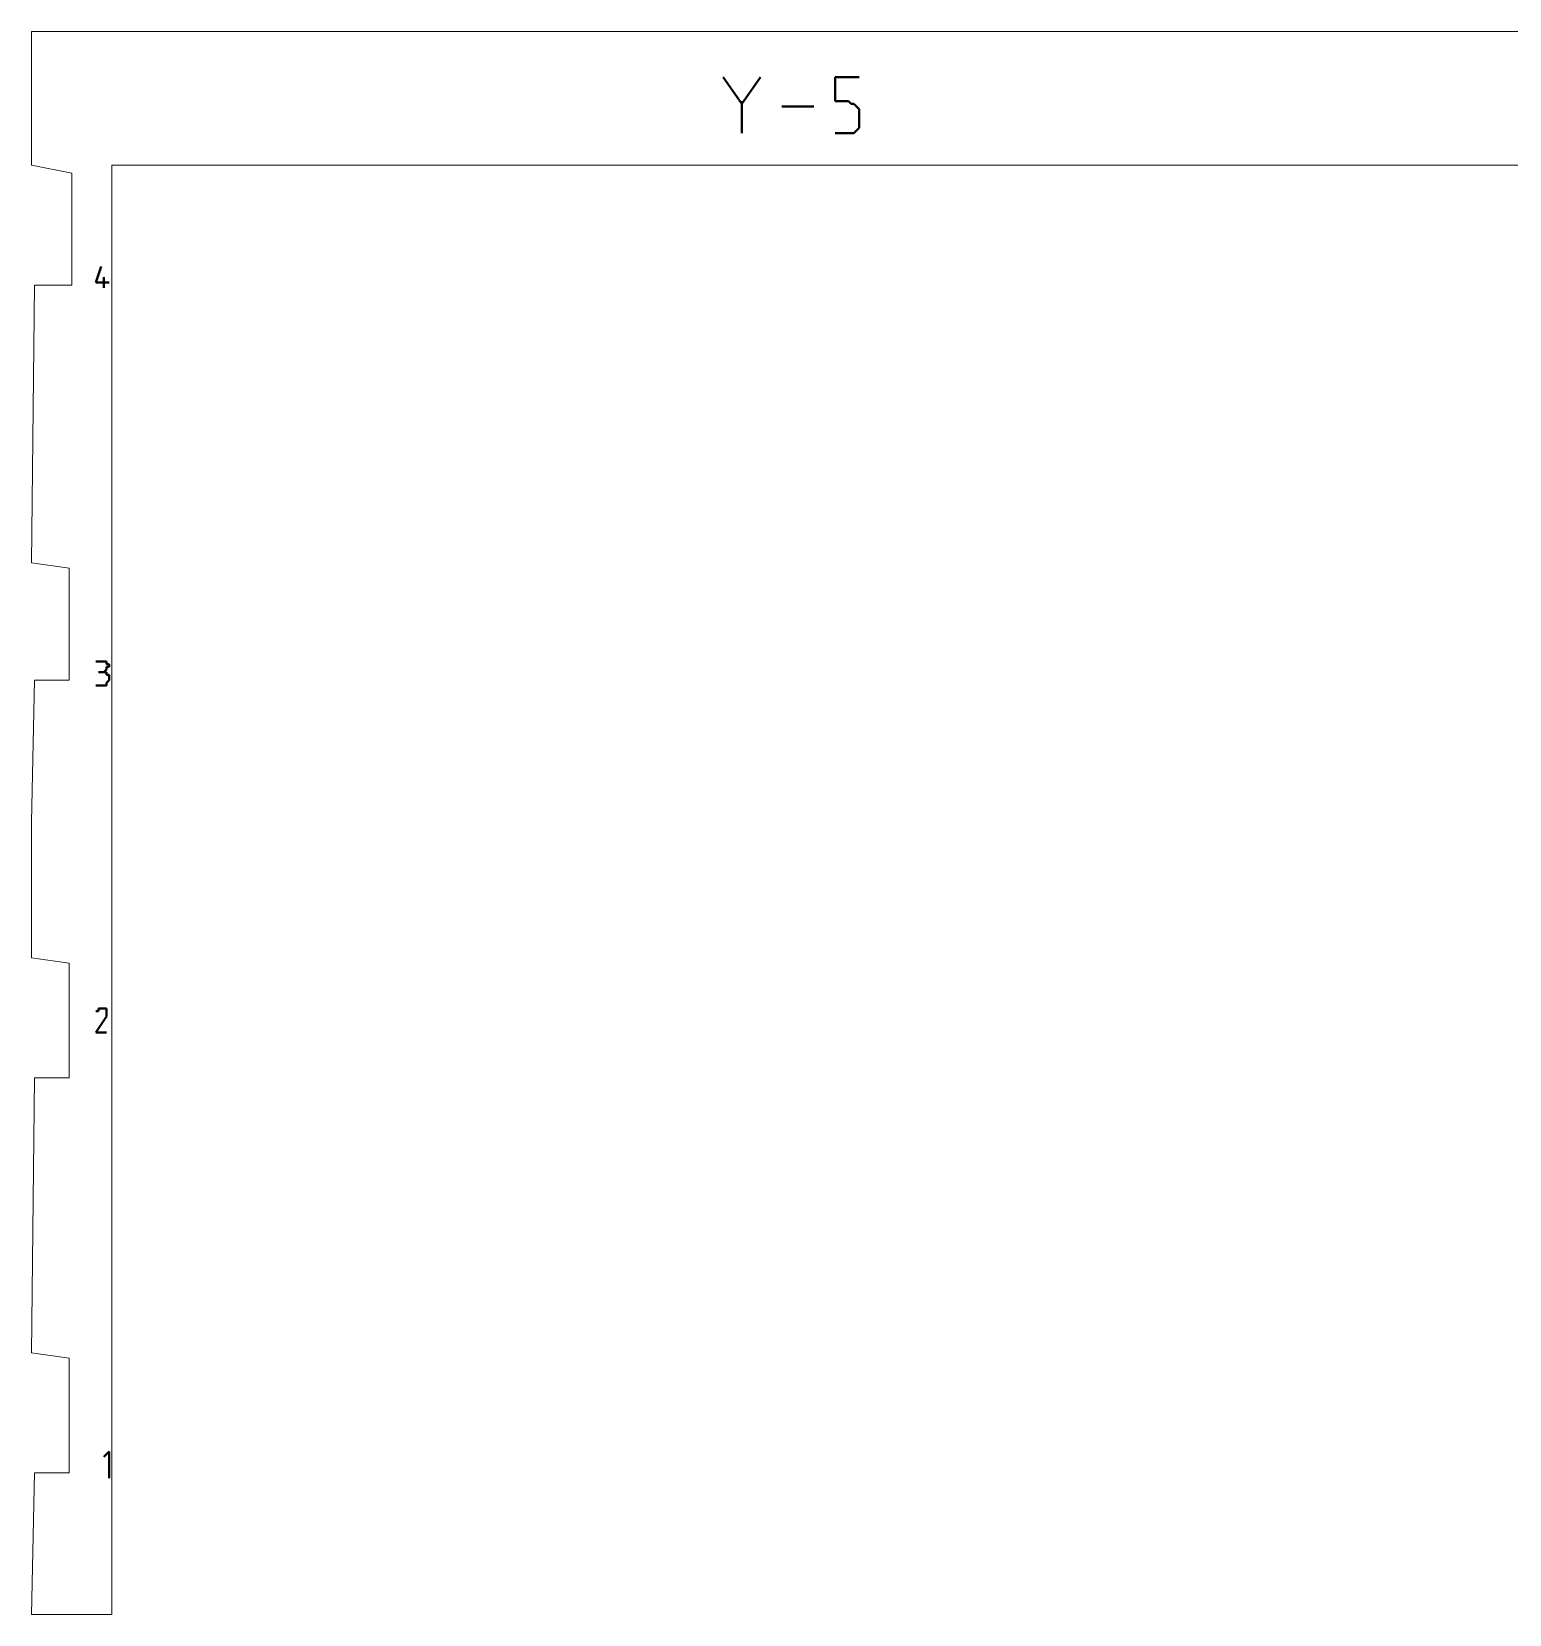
# Model space of a CAD drawing. Header units: centimetres. Extents: x -9.8 to 9.5, y -14.2 to 10.5.
# Drawn here: x -3.58 to 1.95, y -14.16 to -8.23 of the extents above; entities that cross this region are included whole.
import ezdxf

# ---------------------------------------------------------------- set-up
doc = ezdxf.new("R2010")
doc.units = ezdxf.units.CM
doc.header["$MEASUREMENT"] = 0
doc.layers.add('layer 1', color=7, linetype='Continuous')

msp = doc.modelspace()

# ---------------------------------------------------------------- linework, layer by layer
at = {"layer": 'layer 1', "color": 5, "lineweight": 13}
for points in [[(-2.14463, -8.23401), (-2.14463, -8.23401), (-3.58475, -8.23401), (-3.58475, -8.23401)], [(-3.58475, -8.23401), (-3.58475, -8.23401), (-3.58475, -8.73407), (-3.58475, -8.73407)], [(2.29588, -8.23401), (2.29588, -8.23401), (-2.14463, -8.23401), (-2.14463, -8.23401)], [(-3.58475, -8.73407), (-3.58475, -8.73407), (-3.43473, -8.76397), (-3.43473, -8.76397)], [(-3.43473, -8.76397), (-3.43473, -8.76397), (-3.43473, -9.18413), (-3.43473, -9.18413)], [(-3.28472, -8.82403), (-3.28472, -8.82403), (-3.28472, -8.73407), (-3.28472, -8.73407)], [(-3.28472, -8.73407), (-3.28472, -8.73407), (2.10591, -8.73407), (2.10591, -8.73407)], [(-3.28472, -9.09417), (-3.28472, -9.09417), (-3.28472, -8.82403), (-3.28472, -8.82403)], [(-3.28472, -9.22408), (-3.28472, -9.22408), (-3.28472, -9.09417), (-3.28472, -9.09417)], [(-3.5747, -9.18413), (-3.5747, -9.18413), (-3.58475, -10.2242), (-3.58475, -10.2242)], [(-3.43473, -9.18413), (-3.43473, -9.18413), (-3.5747, -9.18413), (-3.5747, -9.18413)], [(-3.28472, -11.34419), (-3.28472, -11.34419), (-3.28472, -9.22408), (-3.28472, -9.22408)], [(-3.58475, -10.2242), (-3.58475, -10.2242), (-3.44452, -10.24405), (-3.44452, -10.24405)], [(-3.44452, -10.24405), (-3.44452, -10.24405), (-3.44452, -10.66421), (-3.44452, -10.66421)], [(-3.5747, -10.66421), (-3.5747, -10.66421), (-3.58475, -11.19417), (-3.58475, -11.19417)], [(-3.44452, -10.66421), (-3.44452, -10.66421), (-3.5747, -10.66421), (-3.5747, -10.66421)], [(-3.58475, -11.19417), (-3.58475, -11.19417), (-3.58475, -11.70402), (-3.58475, -11.70402)], [(-3.28472, -12.24403), (-3.28472, -12.24403), (-3.28472, -11.34419), (-3.28472, -11.34419)], [(-3.58475, -11.70402), (-3.58475, -11.70402), (-3.44452, -11.72413), (-3.44452, -11.72413)], [(-3.44452, -11.72413), (-3.44452, -11.72413), (-3.44452, -12.15407), (-3.44452, -12.15407)], [(-3.5747, -12.15407), (-3.5747, -12.15407), (-3.58475, -13.1841), (-3.58475, -13.1841)], [(-3.44452, -12.15407), (-3.44452, -12.15407), (-3.5747, -12.15407), (-3.5747, -12.15407)], [(-3.28472, -14.16411), (-3.28472, -14.16411), (-3.28472, -12.24403), (-3.28472, -12.24403)], [(-3.58475, -13.1841), (-3.58475, -13.1841), (-3.44452, -13.2042), (-3.44452, -13.2042)], [(-3.44452, -13.2042), (-3.44452, -13.2042), (-3.44452, -13.63415), (-3.44452, -13.63415)], [(-3.5747, -13.63415), (-3.5747, -13.63415), (-3.58475, -14.16411), (-3.58475, -14.16411)], [(-3.44452, -13.63415), (-3.44452, -13.63415), (-3.5747, -13.63415), (-3.5747, -13.63415)], [(-3.58475, -14.16411), (-3.58475, -14.16411), (-3.45458, -14.16411), (-3.45458, -14.16411)], [(-3.45458, -14.16411), (-3.45458, -14.16411), (-3.28472, -14.16411), (-3.28472, -14.16411)]]:
    msp.add_open_spline(points, degree=3, dxfattribs=at)
at = {"layer": 'layer 1', "color": 1, "lineweight": 40}
for points in [[(-0.92437, -8.50415), (-0.92437, -8.50415), (-0.99448, -8.40414), (-0.99448, -8.40414)], [(-0.85452, -8.40414), (-0.85452, -8.40414), (-0.92437, -8.50415), (-0.92437, -8.50415)], [(-0.57432, -8.49409), (-0.57432, -8.49409), (-0.57432, -8.40414), (-0.57432, -8.40414)], [(-0.57432, -8.40414), (-0.57432, -8.40414), (-0.48437, -8.40414), (-0.48437, -8.40414)], [(-0.92437, -8.49409), (-0.92437, -8.49409), (-0.92437, -8.61395), (-0.92437, -8.61395)], [(-0.65449, -8.51394), (-0.65449, -8.51394), (-0.77435, -8.51394), (-0.77435, -8.51394)], [(-0.52432, -8.49409), (-0.52432, -8.49409), (-0.57432, -8.49409), (-0.57432, -8.49409)], [(-0.51426, -8.50415), (-0.51426, -8.50415), (-0.52432, -8.49409), (-0.52432, -8.49409)], [(-0.50447, -8.50415), (-0.50447, -8.50415), (-0.51426, -8.50415), (-0.51426, -8.50415)], [(-0.51426, -8.50415), (-0.51426, -8.50415), (-0.51426, -8.50415), (-0.51426, -8.50415)], [(-0.49442, -8.51394), (-0.49442, -8.51394), (-0.50447, -8.50415), (-0.50447, -8.50415)], [(-0.48437, -8.52399), (-0.48437, -8.52399), (-0.49442, -8.51394), (-0.49442, -8.51394)], [(-0.49442, -8.51394), (-0.49442, -8.51394), (-0.49442, -8.51394), (-0.49442, -8.51394)], [(-0.48437, -8.53405), (-0.48437, -8.53405), (-0.48437, -8.52399), (-0.48437, -8.52399)], [(-0.48437, -8.5441), (-0.48437, -8.5441), (-0.48437, -8.53405), (-0.48437, -8.53405)], [(-0.48437, -8.53405), (-0.48437, -8.53405), (-0.48437, -8.53405), (-0.48437, -8.53405)], [(-0.49442, -8.6039), (-0.49442, -8.6039), (-0.48437, -8.59411), (-0.48437, -8.59411)], [(-0.48437, -8.574), (-0.48437, -8.574), (-0.48437, -8.5441), (-0.48437, -8.5441)], [(-0.48437, -8.5441), (-0.48437, -8.5441), (-0.48437, -8.5441), (-0.48437, -8.5441)], [(-0.48437, -8.58405), (-0.48437, -8.58405), (-0.48437, -8.574), (-0.48437, -8.574)], [(-0.48437, -8.574), (-0.48437, -8.574), (-0.48437, -8.574), (-0.48437, -8.574)], [(-0.48437, -8.59411), (-0.48437, -8.59411), (-0.48437, -8.58405), (-0.48437, -8.58405)], [(-0.57432, -8.61395), (-0.57432, -8.61395), (-0.52432, -8.61395), (-0.52432, -8.61395)], [(-0.52432, -8.61395), (-0.52432, -8.61395), (-0.52432, -8.61395), (-0.52432, -8.61395)], [(-0.52432, -8.61395), (-0.52432, -8.61395), (-0.51426, -8.61395), (-0.51426, -8.61395)], [(-0.51426, -8.61395), (-0.51426, -8.61395), (-0.51426, -8.61395), (-0.51426, -8.61395)], [(-0.51426, -8.61395), (-0.51426, -8.61395), (-0.50447, -8.61395), (-0.50447, -8.61395)], [(-0.50447, -8.61395), (-0.50447, -8.61395), (-0.49442, -8.6039), (-0.49442, -8.6039)], [(-0.49442, -8.6039), (-0.49442, -8.6039), (-0.49442, -8.6039), (-0.49442, -8.6039)], [(-3.34451, -9.17407), (-3.34451, -9.17407), (-3.32467, -9.11401), (-3.32467, -9.11401)], [(-3.2945, -9.17407), (-3.2945, -9.17407), (-3.34451, -9.17407), (-3.34451, -9.17407)], [(-3.31461, -9.19392), (-3.31461, -9.19392), (-3.31461, -9.15396), (-3.31461, -9.15396)], [(-3.32467, -10.59409), (-3.32467, -10.59409), (-3.34451, -10.59409), (-3.34451, -10.59409)], [(-3.31461, -10.59409), (-3.31461, -10.59409), (-3.32467, -10.59409), (-3.32467, -10.59409)], [(-3.30456, -10.59409), (-3.30456, -10.59409), (-3.31461, -10.59409), (-3.31461, -10.59409)], [(-3.31461, -10.59409), (-3.31461, -10.59409), (-3.31461, -10.59409), (-3.31461, -10.59409)], [(-3.30456, -10.60414), (-3.30456, -10.60414), (-3.30456, -10.59409), (-3.30456, -10.59409)], [(-3.30456, -10.59409), (-3.30456, -10.59409), (-3.30456, -10.59409), (-3.30456, -10.59409)], [(-3.30456, -10.59409), (-3.30456, -10.59409), (-3.30456, -10.59409), (-3.30456, -10.59409)], [(-3.2945, -10.60414), (-3.2945, -10.60414), (-3.30456, -10.60414), (-3.30456, -10.60414)], [(-3.30456, -10.60414), (-3.30456, -10.60414), (-3.30456, -10.60414), (-3.30456, -10.60414)], [(-3.30456, -10.62399), (-3.30456, -10.62399), (-3.30456, -10.6142), (-3.30456, -10.6142)], [(-3.30456, -10.6142), (-3.30456, -10.6142), (-3.2945, -10.6142), (-3.2945, -10.6142)], [(-3.2945, -10.6142), (-3.2945, -10.6142), (-3.2945, -10.60414), (-3.2945, -10.60414)], [(-3.2945, -10.6142), (-3.2945, -10.6142), (-3.2945, -10.6142), (-3.2945, -10.6142)], [(-3.2945, -10.6142), (-3.2945, -10.6142), (-3.2945, -10.6142), (-3.2945, -10.6142)], [(-3.32467, -10.63404), (-3.32467, -10.63404), (-3.33472, -10.63404), (-3.33472, -10.63404)], [(-3.33472, -10.63404), (-3.33472, -10.63404), (-3.32467, -10.63404), (-3.32467, -10.63404)], [(-3.31461, -10.63404), (-3.31461, -10.63404), (-3.32467, -10.63404), (-3.32467, -10.63404)], [(-3.32467, -10.63404), (-3.32467, -10.63404), (-3.32467, -10.63404), (-3.32467, -10.63404)], [(-3.32467, -10.63404), (-3.32467, -10.63404), (-3.31461, -10.63404), (-3.31461, -10.63404)], [(-3.31461, -10.63404), (-3.31461, -10.63404), (-3.30456, -10.62399), (-3.30456, -10.62399)], [(-3.30456, -10.63404), (-3.30456, -10.63404), (-3.31461, -10.63404), (-3.31461, -10.63404)], [(-3.31461, -10.63404), (-3.31461, -10.63404), (-3.31461, -10.63404), (-3.31461, -10.63404)], [(-3.31461, -10.63404), (-3.31461, -10.63404), (-3.31461, -10.63404), (-3.31461, -10.63404)], [(-3.30456, -10.62399), (-3.30456, -10.62399), (-3.30456, -10.62399), (-3.30456, -10.62399)], [(-3.30456, -10.62399), (-3.30456, -10.62399), (-3.30456, -10.62399), (-3.30456, -10.62399)], [(-3.30456, -10.62399), (-3.30456, -10.62399), (-3.30456, -10.62399), (-3.30456, -10.62399)], [(-3.30456, -10.6441), (-3.30456, -10.6441), (-3.30456, -10.63404), (-3.30456, -10.63404)], [(-3.30456, -10.63404), (-3.30456, -10.63404), (-3.30456, -10.63404), (-3.30456, -10.63404)], [(-3.30456, -10.63404), (-3.30456, -10.63404), (-3.30456, -10.63404), (-3.30456, -10.63404)], [(-3.2945, -10.6441), (-3.2945, -10.6441), (-3.30456, -10.6441), (-3.30456, -10.6441)], [(-3.30456, -10.6441), (-3.30456, -10.6441), (-3.30456, -10.6441), (-3.30456, -10.6441)], [(-3.30456, -10.674), (-3.30456, -10.674), (-3.2945, -10.66421), (-3.2945, -10.66421)], [(-3.30456, -10.68405), (-3.30456, -10.68405), (-3.30456, -10.674), (-3.30456, -10.674)], [(-3.30456, -10.674), (-3.30456, -10.674), (-3.30456, -10.674), (-3.30456, -10.674)], [(-3.30456, -10.674), (-3.30456, -10.674), (-3.30456, -10.674), (-3.30456, -10.674)], [(-3.30456, -10.674), (-3.30456, -10.674), (-3.30456, -10.674), (-3.30456, -10.674)], [(-3.2945, -10.65415), (-3.2945, -10.65415), (-3.2945, -10.6441), (-3.2945, -10.6441)], [(-3.2945, -10.66421), (-3.2945, -10.66421), (-3.2945, -10.65415), (-3.2945, -10.65415)], [(-3.2945, -10.65415), (-3.2945, -10.65415), (-3.2945, -10.65415), (-3.2945, -10.65415)], [(-3.2945, -10.66421), (-3.2945, -10.66421), (-3.2945, -10.66421), (-3.2945, -10.66421)], [(-3.34451, -10.68405), (-3.34451, -10.68405), (-3.32467, -10.68405), (-3.32467, -10.68405)], [(-3.32467, -10.68405), (-3.32467, -10.68405), (-3.32467, -10.68405), (-3.32467, -10.68405)], [(-3.32467, -10.68405), (-3.32467, -10.68405), (-3.31461, -10.68405), (-3.31461, -10.68405)], [(-3.31461, -10.68405), (-3.31461, -10.68405), (-3.31461, -10.68405), (-3.31461, -10.68405)], [(-3.31461, -10.68405), (-3.31461, -10.68405), (-3.30456, -10.68405), (-3.30456, -10.68405)], [(-3.33472, -11.90404), (-3.33472, -11.90404), (-3.34451, -11.90404), (-3.34451, -11.90404)], [(-3.32467, -11.89425), (-3.32467, -11.89425), (-3.33472, -11.89425), (-3.33472, -11.89425)], [(-3.33472, -11.89425), (-3.33472, -11.89425), (-3.33472, -11.89425), (-3.33472, -11.89425)], [(-3.33472, -11.89425), (-3.33472, -11.89425), (-3.33472, -11.90404), (-3.33472, -11.90404)], [(-3.33472, -11.90404), (-3.33472, -11.90404), (-3.33472, -11.90404), (-3.33472, -11.90404)], [(-3.31461, -11.89425), (-3.31461, -11.89425), (-3.32467, -11.89425), (-3.32467, -11.89425)], [(-3.32467, -11.89425), (-3.32467, -11.89425), (-3.32467, -11.89425), (-3.32467, -11.89425)], [(-3.32467, -11.89425), (-3.32467, -11.89425), (-3.32467, -11.89425), (-3.32467, -11.89425)], [(-3.30456, -11.89425), (-3.30456, -11.89425), (-3.31461, -11.89425), (-3.31461, -11.89425)], [(-3.31461, -11.89425), (-3.31461, -11.89425), (-3.31461, -11.89425), (-3.31461, -11.89425)], [(-3.31461, -11.89425), (-3.31461, -11.89425), (-3.31461, -11.89425), (-3.31461, -11.89425)], [(-3.31461, -11.89425), (-3.31461, -11.89425), (-3.31461, -11.89425), (-3.31461, -11.89425)], [(-3.30456, -11.90404), (-3.30456, -11.90404), (-3.30456, -11.89425), (-3.30456, -11.89425)], [(-3.30456, -11.9141), (-3.30456, -11.9141), (-3.30456, -11.90404), (-3.30456, -11.90404)], [(-3.30456, -11.90404), (-3.30456, -11.90404), (-3.30456, -11.90404), (-3.30456, -11.90404)], [(-3.30456, -11.90404), (-3.30456, -11.90404), (-3.30456, -11.90404), (-3.30456, -11.90404)], [(-3.30456, -11.92415), (-3.30456, -11.92415), (-3.30456, -11.9141), (-3.30456, -11.9141)], [(-3.30456, -11.9141), (-3.30456, -11.9141), (-3.30456, -11.9141), (-3.30456, -11.9141)], [(-3.30456, -11.9141), (-3.30456, -11.9141), (-3.30456, -11.9141), (-3.30456, -11.9141)], [(-3.34451, -11.98421), (-3.34451, -11.98421), (-3.30456, -11.92415), (-3.30456, -11.92415)], [(-3.30456, -11.92415), (-3.30456, -11.92415), (-3.30456, -11.92415), (-3.30456, -11.92415)], [(-3.30456, -11.92415), (-3.30456, -11.92415), (-3.30456, -11.92415), (-3.30456, -11.92415)], [(-3.30456, -11.92415), (-3.30456, -11.92415), (-3.30456, -11.92415), (-3.30456, -11.92415)], [(-3.30456, -11.92415), (-3.30456, -11.92415), (-3.30456, -11.92415), (-3.30456, -11.92415)], [(-3.30456, -11.92415), (-3.30456, -11.92415), (-3.30456, -11.92415), (-3.30456, -11.92415)], [(-3.30456, -11.92415), (-3.30456, -11.92415), (-3.30456, -11.92415), (-3.30456, -11.92415)], [(-3.30456, -11.92415), (-3.30456, -11.92415), (-3.30456, -11.92415), (-3.30456, -11.92415)], [(-3.30456, -11.92415), (-3.30456, -11.92415), (-3.30456, -11.92415), (-3.30456, -11.92415)], [(-3.30456, -11.92415), (-3.30456, -11.92415), (-3.30456, -11.92415), (-3.30456, -11.92415)], [(-3.30456, -11.92415), (-3.30456, -11.92415), (-3.30456, -11.92415), (-3.30456, -11.92415)], [(-3.30456, -11.92415), (-3.30456, -11.92415), (-3.30456, -11.92415), (-3.30456, -11.92415)], [(-3.30456, -11.92415), (-3.30456, -11.92415), (-3.30456, -11.92415), (-3.30456, -11.92415)], [(-3.30456, -11.98421), (-3.30456, -11.98421), (-3.34451, -11.98421), (-3.34451, -11.98421)], [(-3.2945, -13.55425), (-3.2945, -13.55425), (-3.31461, -13.57409), (-3.31461, -13.57409)], [(-3.2945, -13.65426), (-3.2945, -13.65426), (-3.2945, -13.55425), (-3.2945, -13.55425)]]:
    msp.add_open_spline(points, degree=3, dxfattribs=at)

doc.saveas('drawing.dxf')
